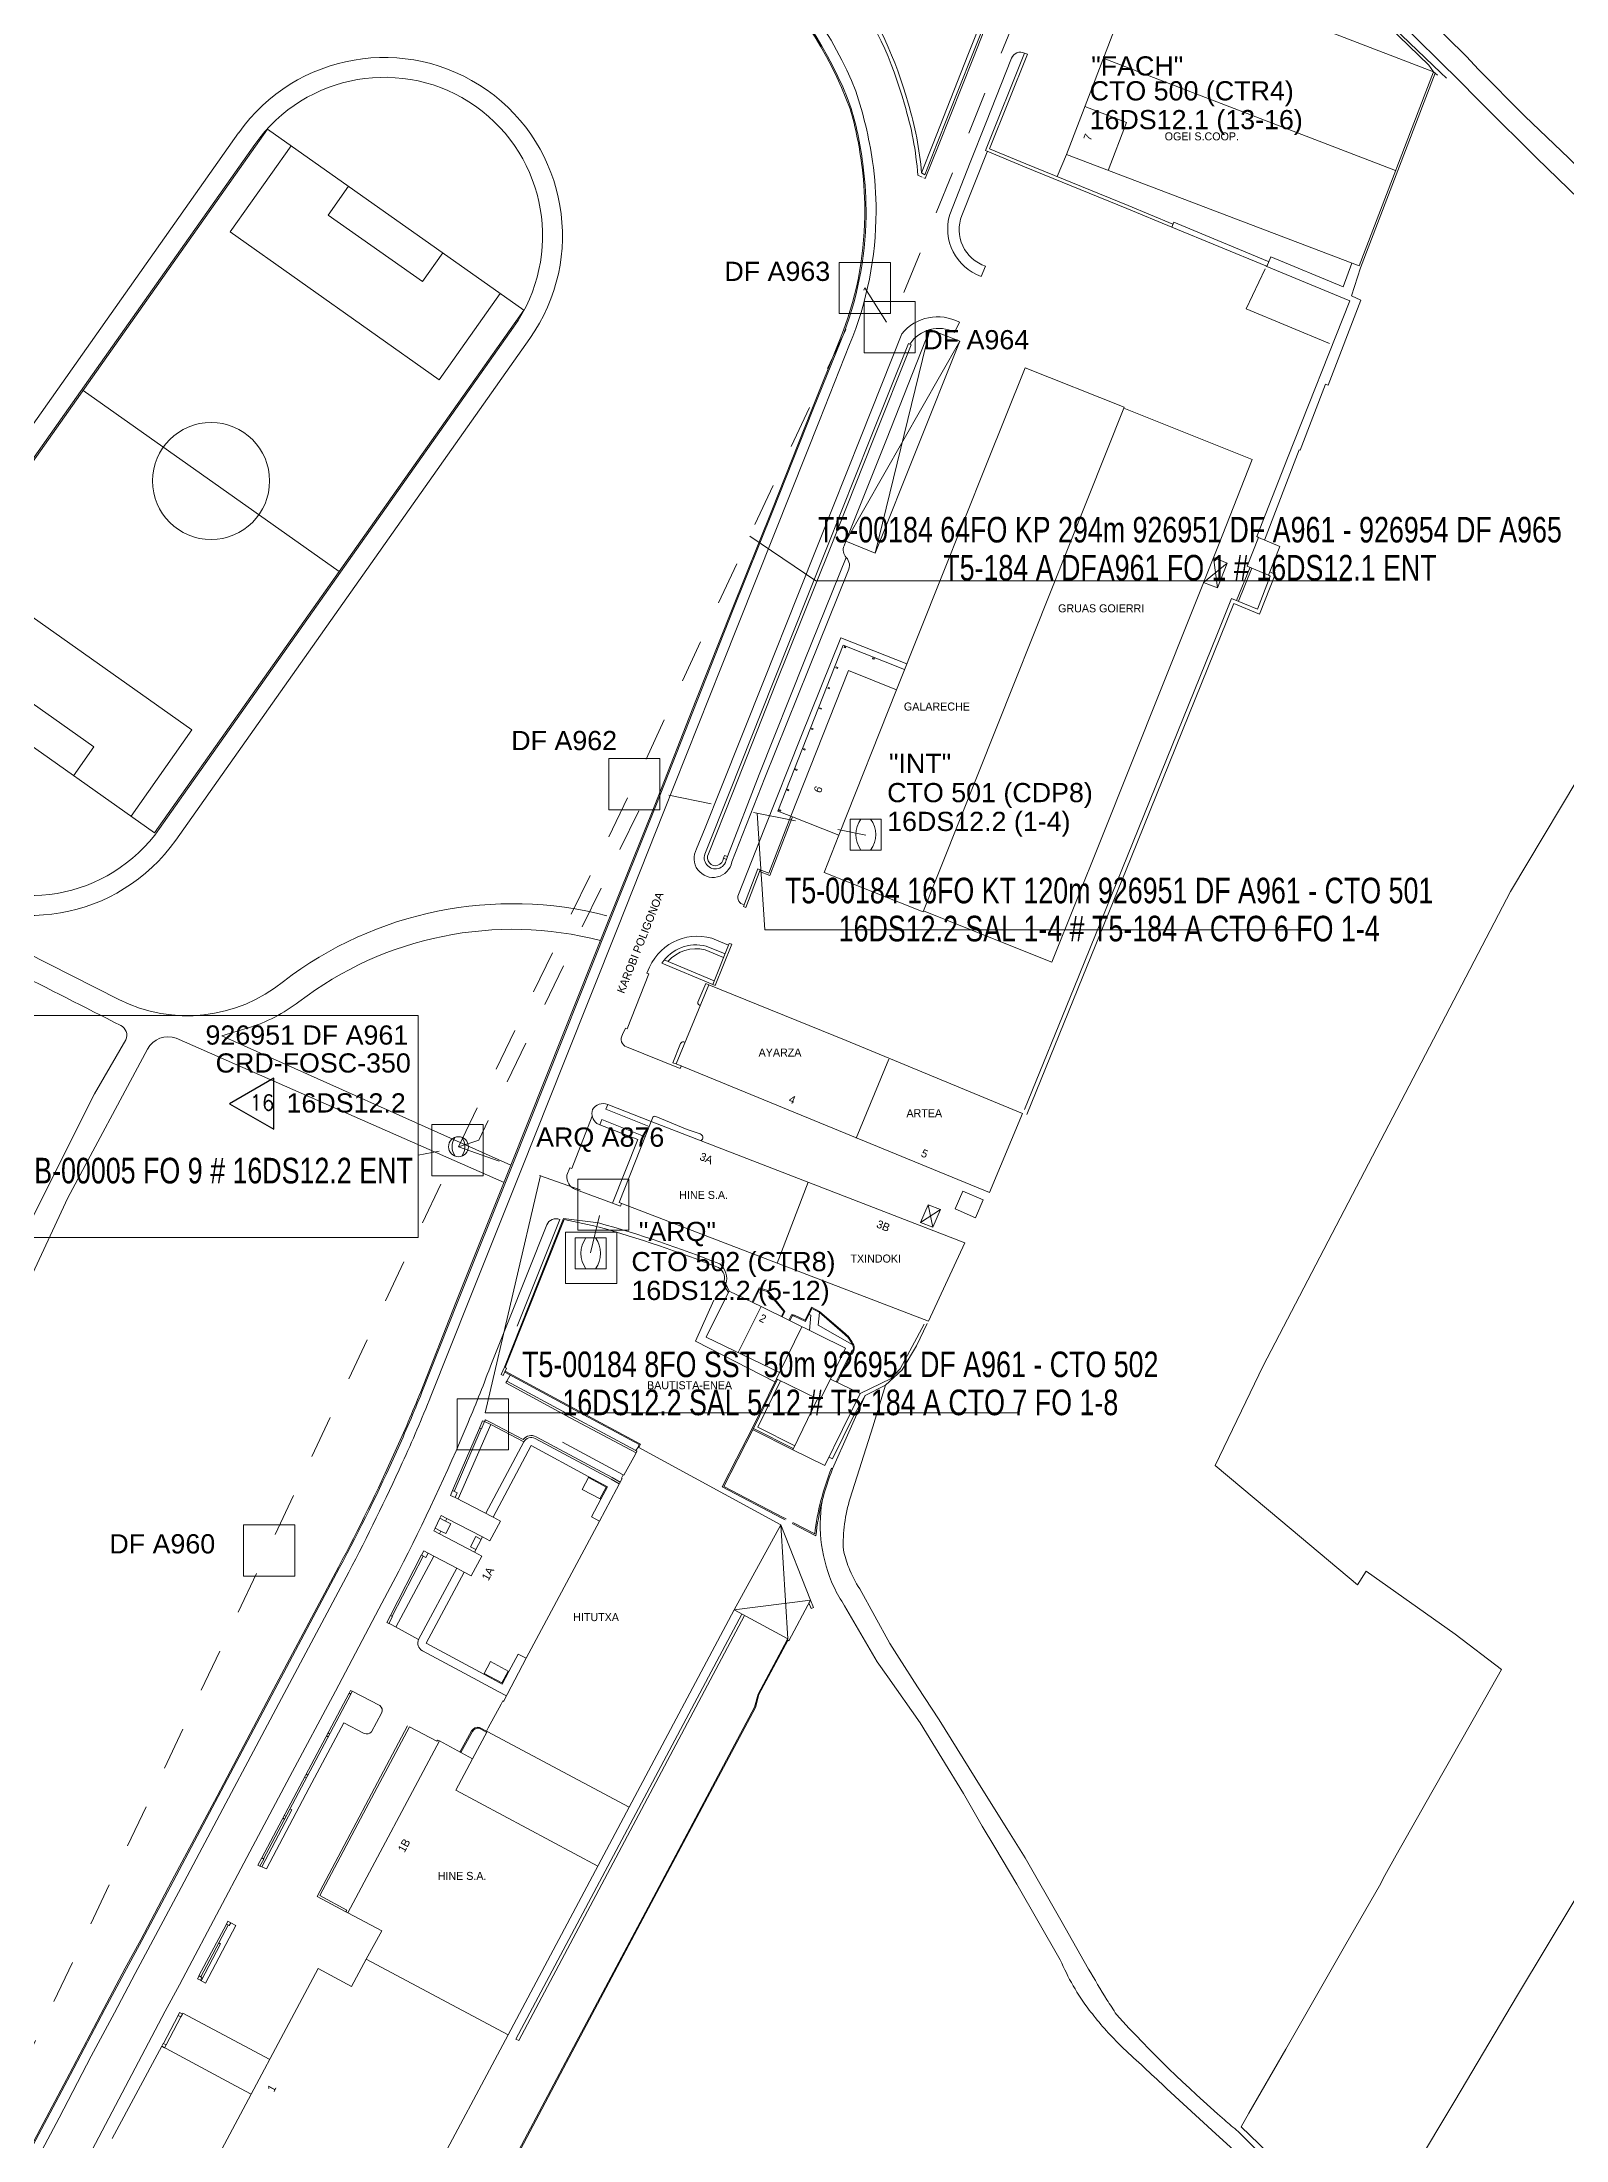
# Model space of a CAD drawing. Header units: millimetres. Extents: x 563164 to 564847, y 4765050 to 4766444.
# Drawn here: x 564039.9 to 564278.1, y 4765521.8 to 4765849.6 of the extents above; entities that cross this region are included whole.
import ezdxf
from ezdxf.enums import TextEntityAlignment as Align

# ---------------------------------------------------------------- set-up
doc = ezdxf.new("R2010")
doc.units = ezdxf.units.MM
doc.linetypes.add('DGN2', pattern=[13.45752, 6.72876, -6.72876])
doc.layers.get('0').update_dxf_attribs({"lineweight": 0})
for name, color, linetype, lineweight in [('45 Cables y textos existentes - Lehendik dauden kableak eta testuak', 7, 'Continuous', 0), ('46 Cables y textos proyectados - Proiektatutako kableak eta testuak', 7, 'Continuous', 0), ('48 Elementos de Red existentes - Lehendik dauden sareko elementuak', 7, 'Continuous', 0), ('49 Elementos de Red Proyectados - Proiektuan dauden sareko elementuak', 7, 'Continuous', 0), ('60 Arquetas y armarios existentes - Lehendik dauden kutxatilak eta armairuak', 7, 'Continuous', 0), ('7 Cartografía - Kartografia', 7, 'Continuous', 0), ('Default', 7, 'Continuous', 0), ('Nivel 52', 7, 'Continuous', 0)]:
    doc.layers.add(name, color=color, linetype=linetype, lineweight=lineweight)
doc.styles.add('Style-STANDARD', font='STANDARD.shx')
doc.styles.add('StyleArial', font='arial.ttf')
doc.styles.add('Styledgn105', font='dgn105.shx')

# ---------------------------------------------------------------- blocks, each defined once
blk = doc.blocks.new('OCA99E22')
at = {"layer": '60 Arquetas y armarios existentes - Lehendik dauden kutxatilak eta armairuak', "color": 5, "linetype": 'Continuous', "lineweight": 13, "flags": 128}
blk.add_lwpolyline([(-4, 4), (4, 4), (4, -4), (-4, -4), (-4, 4)], dxfattribs=at)
blk = doc.blocks.new('OCA99E23')
at = {"layer": '60 Arquetas y armarios existentes - Lehendik dauden kutxatilak eta armairuak', "color": 5, "linetype": 'Continuous', "lineweight": 13, "flags": 128}
blk.add_lwpolyline([(-4, 4), (4, 4), (4, -4), (-4, -4), (-4, 4)], dxfattribs=at)
blk = doc.blocks.new('OCA99E24')
at = {"layer": '60 Arquetas y armarios existentes - Lehendik dauden kutxatilak eta armairuak', "color": 5, "linetype": 'Continuous', "lineweight": 13, "flags": 128}
blk.add_lwpolyline([(-4, 4), (4, 4), (4, -4), (-4, -4), (-4, 4)], dxfattribs=at)
blk = doc.blocks.new('OCA99E25')
at = {"layer": '60 Arquetas y armarios existentes - Lehendik dauden kutxatilak eta armairuak', "color": 5, "linetype": 'Continuous', "lineweight": 13, "flags": 128}
blk.add_lwpolyline([(-4, 4), (4, 4), (4, -4), (-4, -4), (-4, 4)], dxfattribs=at)
blk = doc.blocks.new('OCA99E26')
at = {"layer": '60 Arquetas y armarios existentes - Lehendik dauden kutxatilak eta armairuak', "color": 5, "linetype": 'Continuous', "lineweight": 13, "flags": 128}
blk.add_lwpolyline([(-4, 4), (4, 4), (4, -4), (-4, -4), (-4, 4)], dxfattribs=at)
blk = doc.blocks.new('OCA99E27')
at = {"layer": '60 Arquetas y armarios existentes - Lehendik dauden kutxatilak eta armairuak', "color": 5, "linetype": 'Continuous', "lineweight": 13, "flags": 128}
blk.add_lwpolyline([(-4, 4), (4, 4), (4, -4), (-4, -4), (-4, 4)], dxfattribs=at)
blk = doc.blocks.new('OCA99E28')
at = {"layer": '60 Arquetas y armarios existentes - Lehendik dauden kutxatilak eta armairuak', "color": 5, "linetype": 'Continuous', "lineweight": 13, "flags": 128}
blk.add_lwpolyline([(-4, 4), (4, 4), (4, -4), (-4, -4), (-4, 4)], dxfattribs=at)
blk = doc.blocks.new('AC501')
at = {"color": 0, "linetype": 'ByBlock', "lineweight": -2, "flags": 128}
blk.add_lwpolyline([(-0.25, 0.25), (-0.25, -0.25), (0.25, -0.25), (0.25, 0.25), (-0.25, 0.25)], dxfattribs=at)
blk = doc.blocks.new('AnonymousCell2')
at = {"layer": '45 Cables y textos existentes - Lehendik dauden kableak eta testuak', "color": 1, "linetype": 'Continuous', "lineweight": 13}
blk.add_circle((0, 0), 1.56, dxfattribs=at)
for centre, start, end in [((1.56, 0), 145.0533, 214.9467), ((-1.56, 0), 325.0533, 34.9467)]:
    blk.add_arc(centre, 2.56, start, end, dxfattribs=at)
blk = doc.blocks.new('CT01')
at = {"color": 0, "linetype": 'ByBlock', "lineweight": -2, "ltscale": 100, "flags": 128}
blk.add_lwpolyline([(50889184, 478487051), (50889184, 478486844), (50889392, 478486844), (50889392, 478487051), (50889184, 478487051)], dxfattribs=at)
for points in [[(50889257, 478487051, 0.339115), (50889257, 478486844, 0.339115)], [(50889320, 478486844, 0.339115), (50889320, 478487051, 0.339115)]]:
    blk.add_lwpolyline(points, format="xyb", dxfattribs=at)
blk = doc.blocks.new('OCA99E41')
at = {"layer": '60 Arquetas y armarios existentes - Lehendik dauden kutxatilak eta armairuak', "color": 5, "linetype": 'Continuous', "lineweight": 13, "flags": 128}
blk.add_lwpolyline([(-4, 4), (4, 4), (4, -4), (-4, -4), (-4, 4)], dxfattribs=at)

msp = doc.modelspace()

# ---------------------------------------------------------------- linework, layer by layer
at = {"layer": '46 Cables y textos proyectados - Proiektatutako kableak eta testuak', "color": 4, "linetype": 'DGN2', "lineweight": 13, "flags": 128}
for points in [[(564104.99, 4765676.98), (564132.48, 4765733.62), (564168.51, 4765811.13), (564172.39, 4765805.02), (564196.04, 4765863.09)], [(564002.92, 4765462.58), (564005.35, 4765474.11), (564004.47, 4765488.44), (564007.2, 4765497.7), (564010.98, 4765504.57), (564014.87, 4765508.16), (564020.35, 4765512.17), (564026.06, 4765516.77), (564029.39, 4765520.36), (564032.29, 4765524.3), (564035.17, 4765529.47), (564104.99, 4765676.98)], [(564104.99, 4765676.98), (564127.73, 4765668.94), (564125.62, 4765660.42)]]:
    msp.add_lwpolyline(points, dxfattribs=at)
at = {"layer": '46 Cables y textos proyectados - Proiektatutako kableak eta testuak', "color": 1, "linetype": 'DGN2', "lineweight": 13, "flags": 128}
msp.add_lwpolyline([(564104.99, 4765676.98), (564108.17, 4765678), (564134.66, 4765732.56), (564168.65, 4765725.63)], dxfattribs=at)
at = {"layer": '49 Elementos de Red Proyectados - Proiektuan dauden sareko elementuak', "color": 4, "linetype": 'Continuous', "lineweight": 30, "flags": 128}
msp.add_lwpolyline([(564076.15, 4765679.7), (564076.15, 4765687.71), (564069.22, 4765683.7), (564076.15, 4765679.7)], dxfattribs=at)
at = {"layer": '7 Cartografía - Kartografia', "color": 253, "linetype": 'Continuous', "lineweight": 0, "true_color": 0x9a9a9a}
for p, q in [((564200, 4765832), (564211.69, 4765862.46)), ((564211.69, 4765862.46), (564257.38, 4765844.92)), ((564205.76, 4765847.02), (564251.45, 4765829.48)), ((564257.38, 4765844.92), (564245.74, 4765814.6)), ((564202.86, 4765839.47), (564209.4, 4765836.96)), ((564070.64, 4765835.35), (564015.31, 4765757.02)), ((564075.17, 4765835.95), (564017.47, 4765754.27)), ((564075.17, 4765835.95), (564115.19, 4765807.68)), ((564209.4, 4765836.96), (564206.53, 4765829.49)), ((564073.17, 4765833.56), (564017.85, 4765755.23)), ((564200, 4765832), (564198.58, 4765828.52)), ((564245.74, 4765814.6), (564200, 4765832)), ((564115.19, 4765807.68), (564057.5, 4765726)), ((564113.6, 4765805.01), (564058.28, 4765726.68)), ((564178.68, 4765804.64), (564170.13, 4765769.72)), ((564171.89, 4765787.44), (564178.68, 4765804.64)), ((564178.68, 4765804.64), (564183.32, 4765802.81)), ((564116.14, 4765803.22), (564060.81, 4765724.89)), ((564183.32, 4765802.81), (564165.53, 4765771.56)), ((564183.32, 4765802.81), (564170.13, 4765769.72)), ((564193.55, 4765798.63), (564187.5, 4765783.61)), ((564209.01, 4765792.49), (564193.55, 4765798.63)), ((564046.32, 4765795.11), (564086.34, 4765766.84)), ((564177.66, 4765713.81), (564208.96, 4765792.35)), ((564208.96, 4765792.35), (564209.01, 4765792.49)), ((564208.96, 4765792.35), (564229.04, 4765784.35)), ((564165.53, 4765771.56), (564171.89, 4765787.44)), ((564187.5, 4765783.61), (564180.51, 4765766.11)), ((564229.04, 4765784.35), (564223.76, 4765770.96)), ((564230, 4765772.17), (564228.24, 4765767.69)), ((564233.33, 4765770.73), (564230, 4765772.17)), ((564170.13, 4765769.72), (564165.53, 4765771.56)), ((564223.76, 4765770.96), (564214.92, 4765748.76)), ((564222.98, 4765769.01), (564225.13, 4765768.15)), ((564223.61, 4765764.28), (564222.98, 4765769.01)), ((564231.57, 4765766.25), (564233.33, 4765770.73)), ((564180.51, 4765766.11), (564173.47, 4765748.36)), ((564221.44, 4765765.14), (564225.13, 4765768.15)), ((564225.13, 4765768.15), (564223.61, 4765764.28)), ((564228.71, 4765767.49), (564226.6, 4765762.3)), ((564228.98, 4765767.37), (564226.88, 4765762.19)), ((564228.24, 4765767.69), (564231.57, 4765766.25)), ((564223.61, 4765764.28), (564221.44, 4765765.14)), ((564017.47, 4765754.27), (564057.5, 4765726)), ((564165.94, 4765751.35), (564156.92, 4765728.64)), ((564173.47, 4765748.36), (564165.94, 4765751.35)), ((564164.46, 4765725.65), (564173.47, 4765748.36)), ((564214.92, 4765748.76), (564205.35, 4765724.76)), ((564156.92, 4765728.64), (564164.46, 4765725.65)), ((564164.46, 4765725.65), (564162.15, 4765719.84)), ((564205.35, 4765724.76), (564197.73, 4765705.8)), ((564162.15, 4765719.84), (564177.6, 4765713.67)), ((564177.6, 4765713.67), (564177.66, 4765713.81)), ((564189.49, 4765709.11), (564177.66, 4765713.81)), ((564197.73, 4765705.8), (564189.49, 4765709.11)), ((564137.15, 4765706.15), (564144.97, 4765702.87)), ((564144.14, 4765702.29), (564139.02, 4765689.9)), ((564165.56, 4765693.56), (564144.14, 4765702.29)), ((564193.14, 4765682.18), (564165.56, 4765693.56)), ((564139.02, 4765689.9), (564188, 4765669.82)), ((564167.12, 4765678.29), (564172.24, 4765690.68)), ((564128, 4765682.82), (564128.33, 4765683.59)), ((564122.7, 4765673.56), (564125.89, 4765681.77)), ((564127.41, 4765681.22), (564127.1, 4765680.39)), ((564127.41, 4765681.22), (564134.18, 4765678.52)), ((564128, 4765682.82), (564134.82, 4765680.11)), ((564135.13, 4765680.9), (564130.09, 4765668.26)), ((564184.15, 4765661.96), (564135.13, 4765680.9)), ((564188, 4765669.82), (564193.14, 4765682.18)), ((564159.64, 4765671.43), (564154.79, 4765658.78)), ((564130.09, 4765668.26), (564178.45, 4765649.7)), ((564178.37, 4765667.92), (564177.2, 4765665.13)), ((564177.2, 4765665.13), (564178.37, 4765667.92)), ((564177.2, 4765665.13), (564180.31, 4765667.18)), ((564179.14, 4765664.39), (564178.37, 4765667.92)), ((564180.31, 4765667.18), (564178.37, 4765667.92)), ((564178.37, 4765667.92), (564180.31, 4765667.18)), ((564179.14, 4765664.39), (564180.31, 4765667.18)), ((564180.31, 4765667.18), (564179.14, 4765664.39)), ((564182.61, 4765667.28), (564183.83, 4765670.05)), ((564185.79, 4765665.88), (564182.61, 4765667.28)), ((564183.83, 4765670.05), (564187.01, 4765668.66)), ((564187.01, 4765668.66), (564185.79, 4765665.88)), ((564112.17, 4765642.53), (564121.4, 4765665.77)), ((564177.2, 4765665.13), (564179.14, 4765664.39)), ((564179.14, 4765664.39), (564177.2, 4765665.13)), ((564178.45, 4765649.7), (564184.15, 4765661.96)), ((564145.92, 4765651.78), (564147.28, 4765654.43)), ((564147.28, 4765654.43), (564152.3, 4765652.01)), ((564143.69, 4765647.22), (564145.92, 4765651.78)), ((564148.69, 4765644.82), (564152.3, 4765652.01)), ((564152.3, 4765652.01), (564165.47, 4765645.49)), ((564155.15, 4765641.72), (564143.69, 4765647.22)), ((564158.66, 4765648.86), (564155.15, 4765641.72)), ((564165.47, 4765645.49), (564163.11, 4765640.69)), ((564154.67, 4765640.73), (564155.15, 4765641.72)), ((564161.11, 4765637.57), (564154.67, 4765640.73)), ((564161.49, 4765637.38), (564163.11, 4765640.69)), ((564163.11, 4765640.69), (564167.77, 4765638.4)), ((564167.77, 4765638.4), (564172.61, 4765640.75)), ((564155.3, 4765640.43), (564151.78, 4765633.18)), ((564157.22, 4765629.63), (564161.11, 4765637.57)), ((564161.11, 4765637.57), (564161.49, 4765637.38)), ((564167.77, 4765638.4), (564162.27, 4765627.16)), ((564168.56, 4765638.1), (564163.47, 4765626.68)), ((564104.05, 4765623.25), (564108.26, 4765633.03)), ((564104.32, 4765623.13), (564108.54, 4765632.92)), ((564110.04, 4765633.56), (564104.95, 4765621.95)), ((564109.28, 4765619.73), (564115.21, 4765630.86)), ((564121.23, 4765630.83), (564130.74, 4765625.71)), ((564151.05, 4765632.77), (564157.22, 4765629.63)), ((564151.11, 4765632.96), (564157.31, 4765629.81)), ((564151.78, 4765633.18), (564157.54, 4765630.26)), ((564110.42, 4765619.13), (564116.37, 4765630.3)), ((564116.37, 4765630.3), (564125.39, 4765625.41)), ((564130.85, 4765625.65), (564132.64, 4765628.97)), ((564132.64, 4765628.97), (564132.88, 4765629.42)), ((564132.73, 4765629.5), (564133.05, 4765630.05)), ((564132.88, 4765629.42), (564132.73, 4765629.5)), ((564133.05, 4765630.05), (564155.35, 4765617.9)), ((564162.27, 4765627.16), (564157.22, 4765629.63)), ((564125.39, 4765625.41), (564124.34, 4765623.41)), ((564127.02, 4765618.5), (564130.59, 4765625.16)), ((564130.47, 4765625.22), (564130.74, 4765625.71)), ((564130.59, 4765625.16), (564130.47, 4765625.22)), ((564130.74, 4765625.71), (564130.85, 4765625.65)), ((564104.47, 4765622.2), (564110.42, 4765619.13)), ((564124.34, 4765623.41), (564127.22, 4765621.9)), ((564127.22, 4765621.9), (564125.76, 4765619.18)), ((564101.36, 4765617.4), (564102.06, 4765618.93)), ((564108.76, 4765616.01), (564103.18, 4765618.9)), ((564109.91, 4765615.39), (564111.58, 4765618.5)), ((564111.58, 4765618.5), (564110.42, 4765619.13)), ((564127.02, 4765618.5), (564115.59, 4765597.06)), ((564125.76, 4765619.18), (564127.02, 4765618.5)), ((564155.35, 4765617.9), (564148.08, 4765604.61)), ((564156.44, 4765600.12), (564155.35, 4765617.9)), ((564155.35, 4765617.9), (564160, 4765606.13)), ((564107.51, 4765613.64), (564102.01, 4765616.49)), ((564107.51, 4765613.64), (564108.76, 4765616.01)), ((564108.76, 4765616.01), (564109.91, 4765615.39)), ((564094.36, 4765603.76), (564099.22, 4765613.2)), ((564094.63, 4765603.62), (564099.46, 4765613.01)), ((564095.22, 4765601.93), (564101.16, 4765613.02)), ((564104.73, 4765611.15), (564100.28, 4765613.48)), ((564106.99, 4765609.92), (564108.65, 4765613.03)), ((564108.65, 4765613.03), (564107.51, 4765613.64)), ((564099.92, 4765599.44), (564105.86, 4765610.53)), ((564105.86, 4765610.53), (564106.99, 4765609.92)), ((564148.08, 4765604.61), (564131.67, 4765573.8)), ((564160, 4765606.13), (564148.08, 4765604.61)), ((564156.44, 4765600.12), (564148.08, 4765604.61)), ((564160, 4765606.13), (564156.6, 4765599.78)), ((564108.94, 4765594.56), (564099.92, 4765599.44)), ((564156.34, 4765599.93), (564156.44, 4765600.12)), ((564156.6, 4765599.78), (564156.34, 4765599.93)), ((564110.02, 4765596.55), (564108.94, 4765594.56)), ((564112.88, 4765595), (564110.02, 4765596.55)), ((564112.04, 4765590.33), (564115.59, 4765597.06)), ((564114.32, 4765597.73), (564112.88, 4765595)), ((564115.59, 4765597.06), (564114.32, 4765597.73)), ((564074.24, 4765565.87), (564087.89, 4765591.6)), ((564074.5, 4765565.73), (564088.15, 4765591.46)), ((564109.63, 4765586.18), (564111.64, 4765589.91)), ((564111.64, 4765589.91), (564111.9, 4765590.4)), ((564111.9, 4765590.4), (564112.04, 4765590.33)), ((564084.62, 4765584.8), (564084.36, 4765584.94)), ((564084.59, 4765585.39), (564084.86, 4765585.25)), ((564107.2, 4765581.34), (564109.5, 4765585.61)), ((564109.37, 4765585.68), (564109.63, 4765586.18)), ((564109.5, 4765585.61), (564109.37, 4765585.68)), ((564131.67, 4765573.8), (564109.5, 4765585.61)), ((564087.71, 4765557.3), (564102.01, 4765584.14)), ((564102.01, 4765584.14), (564107.2, 4765581.34)), ((564081.21, 4765578.37), (564080.95, 4765578.51)), ((564081.18, 4765578.96), (564081.44, 4765578.81)), ((564107.2, 4765581.34), (564104.59, 4765576.44)), ((564104.59, 4765576.44), (564126.77, 4765564.6)), ((564077.8, 4765571.94), (564077.53, 4765572.08)), ((564077.77, 4765572.52), (564078.03, 4765572.38)), ((564131.67, 4765573.8), (564112.74, 4765538.26)), ((564064.44, 4765547.43), (564068.73, 4765555.53)), ((564092.99, 4765554.48), (564087.71, 4765557.3)), ((564064.71, 4765547.29), (564069, 4765555.39)), ((564090.57, 4765550.07), (564092.99, 4765554.48)), ((564088.28, 4765545.8), (564090.57, 4765550.07)), ((564090.57, 4765550.07), (564112.74, 4765538.26)), ((564067.2, 4765518.79), (564083.08, 4765548.59)), ((564083.08, 4765548.59), (564088.28, 4765545.8)), ((564058.87, 4765536.89), (564061.18, 4765541.26)), ((564059.31, 4765536.66), (564061.62, 4765541.03)), ((564112.74, 4765538.26), (564093.81, 4765502.72))]:
    msp.add_line(p, q, dxfattribs=at)
at = {"layer": '7 Cartografía - Kartografia', "color": 253, "linetype": 'Continuous', "lineweight": 0, "true_color": 0x9a9a9a, "flags": 128}
for points in [[(564040.54, 4765905.05), (564077.52, 4765890.48), (564077.52, 4765890.48, 0.029181), (564097.07, 4765884.08), (564097.07, 4765884.08), (564126.35, 4765876.33), (564126.35, 4765876.33, -0.23752), (564166.19, 4765839.12, -0.23752)], [(564040.61, 4765905.24), (564077.6, 4765890.67), (564077.6, 4765890.67, 0.029181), (564097.12, 4765884.27), (564097.12, 4765884.27), (564126.4, 4765876.53), (564126.4, 4765876.53, -0.237533), (564166.38, 4765839.19, -0.237533)], [(564042.38, 4765905.8), (564078.03, 4765891.76), (564078.03, 4765891.76, 0.029181), (564097.42, 4765885.4), (564097.42, 4765885.4), (564126.7, 4765877.66), (564126.7, 4765877.66, -0.23752), (564167.09, 4765841.88, -0.23752)], [(564177.74, 4765828.33), (564177.95, 4765828.25), (564180, 4765833.38), (564185.46, 4765847.15), (564188.24, 4765854.15), (564188.24, 4765854.15, 0.360591), (564187.69, 4765855.86), (564187.69, 4765855.86), (564178.47, 4765861.47), (564174.61, 4765863.81), (564174.61, 4765863.81, 1.015438), (564174.05, 4765862.85, 1.015438)], [(564165.89, 4765858.8, -0.081757), (564174.69, 4765839.82, -0.056262), (564176.78, 4765828.74), (564176.78, 4765828.74), (564177.46, 4765828.45)], [(564166.39, 4765859.14, -0.081757), (564175.26, 4765840, -0.054145), (564177.36, 4765829.1, -0.054145)], [(564187.4, 4765854.53), (564184.62, 4765847.48), (564179.17, 4765833.71), (564177.36, 4765829.1), (564177.86, 4765828.83), (564179.72, 4765833.49), (564185.18, 4765847.26), (564187.97, 4765854.26), (564187.97, 4765854.26, 0.360591), (564187.53, 4765855.6), (564187.53, 4765855.6), (564187.34, 4765855.27)], [(564187.36, 4765814.54), (564186.67, 4765812.92), (564186.67, 4765812.92, -0.400856), (564181.79, 4765822.63), (564181.79, 4765822.63), (564184.98, 4765830.71), (564187.39, 4765836.9), (564191.43, 4765847.03), (564191.43, 4765847.03, -0.435624), (564193.45, 4765847.82, -0.435624)], [(564167.09, 4765841.88, -0.044007), (564169.7, 4765830.9, -0.037009), (564170.26, 4765823.08, -0.037009)], [(564033.89, 4765512.69), (564041.02, 4765526.14), (564044.2, 4765532.15), (564049.57, 4765542.35), (564052.93, 4765548.64), (564055.33, 4765553.08), (564060.21, 4765562.28), (564067.28, 4765575.54), (564076.11, 4765592.26), (564086.24, 4765611.32), (564086.24, 4765611.32, 0.017195), (564095.12, 4765629.4, 0.008777), (564099.09, 4765638.68), (564099.09, 4765638.68), (564104.6, 4765652.63), (564113.09, 4765673.83), (564121.38, 4765694.6), (564128.1, 4765711.45), (564135.66, 4765730.32), (564142.09, 4765746.71), (564147.76, 4765760.95), (564153.95, 4765776.38), (564160.2, 4765792.17), (564164.54, 4765802.95), (564164.54, 4765802.95, 0.094852), (564168.49, 4765822.37, 0.033939), (564168.06, 4765830, 0.043365), (564166.19, 4765839.12, 0.043365)], [(564166.38, 4765839.18, -0.043365), (564168.25, 4765830.02, -0.033939), (564168.69, 4765822.37, -0.094852), (564164.73, 4765802.87), (564164.73, 4765802.87), (564160.39, 4765792.1), (564154.13, 4765776.31), (564147.94, 4765760.88), (564142.27, 4765746.64), (564135.85, 4765730.24), (564128.29, 4765711.38), (564121.56, 4765694.53), (564113.28, 4765673.75), (564104.79, 4765652.55), (564099.28, 4765638.61), (564099.28, 4765638.61, -0.008778), (564095.3, 4765629.32, -0.017195), (564086.41, 4765611.23), (564086.41, 4765611.23), (564076.29, 4765592.16), (564067.45, 4765575.45), (564060.39, 4765562.18), (564055.51, 4765552.98), (564053.11, 4765548.54), (564049.75, 4765542.25), (564044.38, 4765532.06), (564041.2, 4765526.05), (564034.07, 4765512.6)], [(564187.6, 4765832.4), (564183.66, 4765822.46), (564183.66, 4765822.46, 0.431329), (564187.36, 4765814.54, 0.431329)], [(564170.26, 4765823.08, -0.097442), (564166.12, 4765802.29), (564166.12, 4765802.29), (564161.4, 4765790.45), (564157.02, 4765779.46), (564151.49, 4765765.59), (564146.1, 4765752.01), (564136.98, 4765729.07), (564129.88, 4765711.24), (564121.58, 4765690.36), (564114.74, 4765673.23), (564106.73, 4765653.17), (564100.67, 4765638), (564100.67, 4765638, -0.011485), (564096.21, 4765627.58, -0.013983), (564087.84, 4765610.49), (564087.84, 4765610.49), (564077.34, 4765590.77), (564072.94, 4765582.53), (564068.63, 4765574.42), (564061.63, 4765561.25), (564056.86, 4765552.3), (564054.49, 4765547.83), (564051.22, 4765541.66), (564047.61, 4765534.89)], [(564147.72, 4765721.46, -1.17709), (564142.2, 4765723.5), (564142.2, 4765723.5), (564143.53, 4765726.79), (564146, 4765732.95), (564152.74, 4765749.89), (564158.03, 4765763.14), (564161.21, 4765771.1), (564167.94, 4765787.97), (564174.27, 4765803.98), (564174.27, 4765803.98, -0.357037), (564183.28, 4765805.77), (564183.28, 4765805.77), (564182.53, 4765804.2)], [(564146.86, 4765721.84, -1.176395), (564143.6, 4765722.92), (564143.6, 4765722.92), (564147.4, 4765732.49), (564154.15, 4765749.5), (564162.57, 4765770.52), (564169.28, 4765787.43), (564175.3, 4765802.45), (564175.76, 4765802.27), (564169.74, 4765787.24), (564163.03, 4765770.33), (564154.61, 4765749.32), (564147.86, 4765732.31), (564144.06, 4765722.71), (564144.06, 4765722.71, 1.235434), (564146.39, 4765722.03, 1.235434)], [(564165.53, 4765771.56), (564165.25, 4765770.85), (564165.25, 4765770.85, 0.290204), (564165.59, 4765769.05, -0.31108), (564165.9, 4765766.92), (564165.9, 4765766.92), (564159.73, 4765751.7), (564152.89, 4765734.58), (564147.72, 4765721.46)], [(564149.62, 4765714.78, -0.480323), (564148.73, 4765716.36), (564148.73, 4765716.36), (564152.83, 4765726.7), (564158.5, 4765740.94), (564164.73, 4765756.5), (564175.07, 4765752.4)], [(563971.94, 4765740.48), (564051.93, 4765699.98), (564051.93, 4765699.98, 0.297383), (564077.64, 4765702.81, 0.297383)], [(563991.07, 4765655.03), (564002.45, 4765687.48), (564013.64, 4765711.47), (564013.64, 4765711.47, -0.423129), (564018.3, 4765713.09), (564018.3, 4765713.09, -0.000994), (564052.21, 4765695.92), (564052.21, 4765695.92, -0.393028), (564053.03, 4765693.69, -0.393028)], [(564113.19, 4765674.07), (564068.03, 4765694.3), (564072.12, 4765695.54), (564072.12, 4765695.54, 0.089446), (564080.07, 4765699.63, -0.23058), (564127.2, 4765709.19, -0.23058)], [(564139.79, 4765689.58), (564139.64, 4765689.2), (564131.26, 4765692.56), (564131.26, 4765692.56, -0.470571), (564130.64, 4765694.49), (564130.64, 4765694.49), (564131.08, 4765695.51), (564131.36, 4765695.4), (564134.73, 4765703.97), (564134.45, 4765704.08), (564134.87, 4765705.02), (564134.87, 4765705.02, -0.40357), (564145.33, 4765709.27), (564145.33, 4765709.27), (564147.18, 4765708.47)], [(564146.65, 4765707.12), (564143.71, 4765708.31), (564143.71, 4765708.31, 0.319437), (564136.79, 4765705.65), (564136.79, 4765705.65), (564144.74, 4765702.31)], [(564137.73, 4765705.9, -0.282992), (564143.52, 4765707.74), (564143.52, 4765707.74), (564146.42, 4765706.56)], [(564144.14, 4765702.29), (564143.65, 4765702.49), (564142.42, 4765699.56), (564142.42, 4765699.56, 0.636786), (564142.83, 4765699.11, 0.636786)], [(564004.29, 4765574.39), (564011.17, 4765594.19), (564021.04, 4765618.38), (564030.89, 4765640.97), (564043.97, 4765668.99), (564056.39, 4765692.23), (564056.39, 4765692.23, -0.37603), (564060.89, 4765693.92), (564060.89, 4765693.92), (564112.11, 4765671.37)], [(564139.02, 4765689.9), (564138.51, 4765690.09), (564139.7, 4765693.08), (564139.7, 4765693.08, -0.474932), (564140.43, 4765693.31, -0.474932)], [(564135.13, 4765680.9), (564128.33, 4765683.59), (564128.33, 4765683.59, 0.3682), (564125.96, 4765682.77, 0.328062), (564126.62, 4765680.62, -0.007603), (564127.1, 4765680.39), (564127.1, 4765680.39), (564133, 4765678.12), (564129.08, 4765668.14), (564130.29, 4765667.7), (564130.45, 4765668.12)], [(564135.13, 4765680.9), (564135.33, 4765681.42), (564135.33, 4765681.42, -0.492384), (564135.84, 4765681.71), (564135.84, 4765681.71), (564140.71, 4765679.69), (564142.77, 4765678.98), (564142.77, 4765678.98, -0.627053), (564142.9, 4765677.94, -0.627053)], [(564129.08, 4765668.14), (564123.27, 4765670.31), (564123.27, 4765670.31, -0.345144), (564121.92, 4765672.52), (564121.92, 4765672.52), (564122.42, 4765673.67), (564122.7, 4765673.56)], [(564035.4, 4765497.04), (564040.2, 4765506), (564043.98, 4765513.19), (564048.25, 4765521.25), (564059.17, 4765541.92), (564061.4, 4765546.05), (564062.91, 4765548.91), (564066.72, 4765556.11), (564072.4, 4765566.84), (564078.63, 4765578.59), (564085.77, 4765591.93), (564092.57, 4765604.78), (564095.69, 4765610.68), (564095.69, 4765610.68, 0.019118), (564106.5, 4765633.91, 0.009401), (564110.16, 4765643.11), (564110.16, 4765643.11), (564112.75, 4765649.61), (564118.81, 4765664.77), (564118.81, 4765664.77, -0.418565), (564120.81, 4765665.62), (564120.81, 4765665.62), (564114.18, 4765648.97)], [(564121.4, 4765665.77), (564126.88, 4765665.08), (564126.88, 4765665.08, -0.026702), (564145.83, 4765658.66, -0.319803), (564146.76, 4765655.54), (564146.76, 4765655.54), (564147.28, 4765654.43)], [(564126.76, 4765664.48), (564126.76, 4765664.48), (564126.76, 4765664.48, -0.026642), (564145.61, 4765658.1, -0.434621), (564146.31, 4765655.6), (564146.31, 4765655.6), (564147.17, 4765654.21)], [(564166.27, 4765644.46, 0.365522), (564166.76, 4765645.97, 0.117449), (564165.48, 4765647.75), (564165.48, 4765647.75), (564161.43, 4765651.25), (564160.15, 4765651.9), (564159.15, 4765649.86), (564157.53, 4765650.64), (564157.53, 4765650.64, 0.162551), (564157.04, 4765650.7), (564157.04, 4765650.7), (564156.63, 4765649.87)], [(564166.58, 4765645.07, 0.241783), (564166.62, 4765645.91, 0.117449), (564165.38, 4765647.63), (564165.38, 4765647.63), (564161.34, 4765651.13), (564160.22, 4765651.7), (564159.22, 4765649.66), (564157.47, 4765650.5), (564157.47, 4765650.5, 0.134237), (564157.14, 4765650.56), (564157.14, 4765650.56), (564156.76, 4765649.8)], [(564171.73, 4765639.72), (564169.73, 4765633.2), (564166.22, 4765622.08), (564166.22, 4765622.08, 0.087214), (564165.15, 4765613.98, 0.039994), (564165.98, 4765611.24, 0.039994)], [(564130.27, 4765624.58), (564129, 4765625.32), (564117.12, 4765631.67), (564117.12, 4765631.67, 0.360223), (564115.11, 4765631.25), (564115.11, 4765631.25), (564110.17, 4765633.83), (564109.21, 4765634.31), (564109.08, 4765634.04)], [(564130.12, 4765624.32), (564128.86, 4765625.06), (564116.98, 4765631.4), (564116.98, 4765631.4, 0.413689), (564115.21, 4765630.86), (564115.21, 4765630.86), (564110.04, 4765633.56), (564109.08, 4765634.04)], [(564157.26, 4765618.28), (564160.68, 4765616.49), (564160.68, 4765616.49, -0.067311), (564163.29, 4765626.76), (564163.29, 4765626.76), (564163.47, 4765626.68), (564163.47, 4765626.68, 0.069175), (564160.85, 4765616.18), (564160.85, 4765616.18), (564157.15, 4765618.11)], [(564165.98, 4765611.24, 0.052512), (564167.71, 4765607.9), (564167.71, 4765607.9), (564172.4, 4765599.35), (564173.86, 4765597.07)], [(564172.08, 4765594.16), (564170.4, 4765596.53), (564165.34, 4765605.24), (564165.34, 4765605.24, -0.037465), (564163.66, 4765608.24, -0.037465)], [(564112.49, 4765591.2), (564111.17, 4765591.88), (564108.04, 4765593.59), (564099.35, 4765598.25), (564099.35, 4765598.25, -0.400716), (564098.77, 4765600.02), (564098.77, 4765600.02), (564094.59, 4765602.27), (564093.79, 4765602.65)], [(564073.96, 4765564.6), (564074.24, 4765564.48), (564075.01, 4765564.18), (564081.65, 4765576.82), (564087.07, 4765586.97), (564090.26, 4765585.32), (564090.26, 4765585.32, 0.321111), (564091.4, 4765585.57), (564091.4, 4765585.57), (564092.98, 4765588.51), (564092.98, 4765588.51, 0.38468), (564092.69, 4765589.66), (564092.69, 4765589.66), (564088.39, 4765591.9)], [(564105.22, 4765582.41), (564107.05, 4765585.71), (564107.05, 4765585.71, -0.333395), (564108.28, 4765586.26), (564108.28, 4765586.26), (564109.38, 4765585.67)], [(564105.35, 4765582.34), (564107.18, 4765585.64), (564107.18, 4765585.64, -0.327827), (564108.23, 4765586.12), (564108.23, 4765586.12), (564109.43, 4765585.47)], [(564190.7, 4765570.47), (564193.57, 4765565.87), (564199.11, 4765556.17), (564203.47, 4765548.52), (564203.47, 4765548.52, 0.010781), (564206.34, 4765543.73, 0.010781)], [(564204.54, 4765540.88, -0.007674), (564203.58, 4765542.11, -0.064825), (564199.05, 4765549.97), (564199.05, 4765549.97), (564192.26, 4765561.76), (564188.8, 4765567.55)], [(564047.61, 4765534.89), (564042.57, 4765525.29), (564035.44, 4765511.84), (564030.65, 4765502.93), (564025.94, 4765494.05), (564023.54, 4765489.48), (564023.54, 4765489.48, -0.147365), (564019.2, 4765485.06, -0.166814), (564013.21, 4765484.02, -0.140717), (564007.85, 4765486.53, -0.061296), (564006.36, 4765488.19), (564006.36, 4765488.19), (563997.77, 4765500.22), (563987.14, 4765514.93), (563976.31, 4765529.89), (563968.65, 4765540.57), (563962.66, 4765548.87), (563962.66, 4765548.87, -0.318678), (563963.17, 4765551.34, -0.318678)], [(564206.34, 4765543.73, 0.005328), (564207.83, 4765541.41, 0.02941), (564224.71, 4765524.95, 0.003462), (564226.83, 4765523.14, 0.003462)], [(564223.36, 4765522.77), (564215.72, 4765529.82), (564215.72, 4765529.82, -0.001262), (564209.31, 4765535.77, -0.034475), (564204.54, 4765540.88, -0.034475)]]:
    msp.add_lwpolyline(points, format="xyb", dxfattribs=at)
for points in [[(564259.42, 4765843.89), (564258.53, 4765844.74), (564237.68, 4765864.75), (564231.94, 4765870.31), (564227.31, 4765874.81), (564216.21, 4765885.59), (564215.96, 4765885.35), (564231.67, 4765870.11), (564256.65, 4765845.94), (564257.38, 4765844.92), (564257.99, 4765844.36)], [(564351.65, 4765747.69), (564349.81, 4765747.22), (564341.16, 4765758.04), (564336.79, 4765763.82), (564327.75, 4765775.22), (564321.07, 4765783.52), (564309.1, 4765798.3), (564301.9, 4765806.98), (564296.59, 4765812.99), (564288.17, 4765821.82), (564278.51, 4765831.42), (564271.64, 4765837.98), (564264.39, 4765845.25), (564262.51, 4765847.28), (564256.21, 4765853.5), (564242.14, 4765867.55)], [(564259.33, 4765845.54), (564253.68, 4765851.14), (564239.15, 4765865.52), (564238.07, 4765865.95)], [(564216.65, 4765821.11), (564209.63, 4765824.02), (564193.65, 4765830.52), (564187.98, 4765832.86), (564193.92, 4765847.63), (564193.45, 4765847.82), (564187.33, 4765832.59), (564193.46, 4765830.06), (564209.44, 4765823.56), (564216.46, 4765820.65), (564231.14, 4765814.57), (564231.34, 4765814.49), (564244.3, 4765809.13), (564234.53, 4765784.54), (564229.75, 4765772.29), (564230, 4765772.17)], [(564257.64, 4765844.68), (564245.98, 4765814.27), (564244.53, 4765809.9), (564246.02, 4765809.21), (564240.9, 4765795.93), (564240.48, 4765796.09), (564236.52, 4765785.81), (564236.4, 4765785.86), (564230.97, 4765771.75)], [(564283.64, 4765821.5), (564281.8, 4765823.41), (564273.44, 4765831.46), (564265.31, 4765839.61), (564260.37, 4765844.52), (564259.33, 4765845.54)], [(564078.84, 4765833.36), (564069.32, 4765819.88), (564101.99, 4765796.8), (564111.51, 4765810.28)], [(564102.53, 4765816.63), (564099.36, 4765812.13), (564084.65, 4765822.52), (564087.83, 4765827.01)], [(564231.65, 4765815.23), (564231.45, 4765815.32), (564216.77, 4765821.4), (564216.46, 4765820.65)], [(564244.63, 4765815.02), (564243.23, 4765811.33), (564231.95, 4765815.97), (564231.95, 4765815.97), (564231.95, 4765815.97), (564231.34, 4765814.49)], [(564231.08, 4765814.13), (564228.11, 4765807.85), (564241.12, 4765802.45)], [(564235.66, 4765515.87), (564227.31, 4765523.84), (564228.49, 4765526.01), (564234.3, 4765536.02), (564243.65, 4765552.4), (564248.94, 4765561.51), (564249.75, 4765563.11), (564251.55, 4765566.29), (564257.11, 4765576.12), (564262, 4765584.74), (564268.01, 4765595.3), (564260.73, 4765600.82), (564246.86, 4765610.68), (564245.49, 4765608.51), (564233.49, 4765618.58), (564223.24, 4765627.18), (564230.75, 4765642.77), (564269.4, 4765716.83), (564282.49, 4765738.71), (564306.56, 4765793.46)], [(564165.59, 4765769.05), (564159.12, 4765753.04), (564151.98, 4765735.15), (564147.04, 4765722.31)], [(564193.47, 4765682.78), (564193.47, 4765682.78), (564193.47, 4765682.78), (564201.23, 4765701.86), (564209.57, 4765722.41), (564223.52, 4765756.9), (564225.81, 4765762.63), (564229.84, 4765760.97), (564231.86, 4765766.09), (564231.57, 4765766.25)], [(564193.8, 4765682), (564193.8, 4765682), (564193.8, 4765682), (564201.78, 4765701.63), (564210.13, 4765722.18), (564224.07, 4765756.68), (564226.14, 4765761.84), (564230.18, 4765760.19), (564232.62, 4765766.36), (564231.79, 4765766.81)], [(564021.15, 4765751.68), (564030.67, 4765765.15), (564063.34, 4765742.08), (564053.82, 4765728.6)], [(564156.91, 4765728.62), (564154.89, 4765729.42), (564165.13, 4765755.33), (564174.72, 4765751.53)], [(564165.54, 4765755.03), (564165.3, 4765755.12), (564165.25, 4765754.98), (564165.48, 4765754.89), (564165.54, 4765755.03)], [(564169.99, 4765753.26), (564169.76, 4765753.36), (564169.7, 4765753.22), (564169.93, 4765753.12), (564169.99, 4765753.26)], [(564030.13, 4765745.33), (564033.31, 4765749.82), (564048.01, 4765739.44), (564044.84, 4765734.94)], [(564164.26, 4765751.84), (564164.03, 4765751.93), (564163.98, 4765751.79), (564164.21, 4765751.7), (564164.26, 4765751.84)], [(564161.72, 4765745.46), (564161.48, 4765745.55), (564161.43, 4765745.41), (564161.66, 4765745.32), (564161.72, 4765745.46)], [(564162.99, 4765748.65), (564162.76, 4765748.74), (564162.7, 4765748.6), (564162.94, 4765748.51), (564162.99, 4765748.65)], [(564160.44, 4765742.27), (564160.21, 4765742.36), (564160.16, 4765742.22), (564160.39, 4765742.13), (564160.44, 4765742.27)], [(564159.18, 4765739.09), (564158.94, 4765739.18), (564158.89, 4765739.04), (564159.12, 4765738.95), (564159.18, 4765739.09)], [(564157.91, 4765735.91), (564157.67, 4765736), (564157.62, 4765735.86), (564157.85, 4765735.77), (564157.91, 4765735.91)], [(564156.64, 4765732.72), (564156.41, 4765732.81), (564156.35, 4765732.68), (564156.58, 4765732.58), (564156.64, 4765732.72)], [(564155.37, 4765729.54), (564155.14, 4765729.63), (564155.08, 4765729.49), (564155.32, 4765729.4), (564155.37, 4765729.54)], [(564157.2, 4765728.53), (564153.66, 4765719.33), (564152.05, 4765719.95)], [(564156.92, 4765728.64), (564153.48, 4765719.72), (564152.16, 4765720.23)], [(564147.04, 4765722.31), (564146.57, 4765722.49), (564146.39, 4765722.03), (564146.86, 4765721.84), (564147.04, 4765722.31)], [(564151.79, 4765720.37), (564149.52, 4765714.49), (564149.89, 4765714.34), (564152.16, 4765720.23), (564151.79, 4765720.37)], [(564144.74, 4765702.31), (564147.32, 4765708.75), (564147.69, 4765708.6), (564145.11, 4765702.16), (564144.74, 4765702.31)], [(564357.19, 4765700.36), (564347.7, 4765683.6), (564339.32, 4765668.62), (564331.67, 4765654.84), (564322.57, 4765638.56), (564316.07, 4765626.87), (564313.01, 4765620.95), (564309.67, 4765614.35), (564301.26, 4765598.49), (564296.28, 4765589.07), (564288.39, 4765574.41), (564287.12, 4765572.22), (564279.31, 4765559.09), (564270.5, 4765544.44), (564260.71, 4765527.94), (564254.24, 4765517.14)], [(564000.12, 4765576.85), (564010.85, 4765605.33), (564022.32, 4765630.47), (564035.37, 4765659.76), (564048.11, 4765685.22), (564053.03, 4765693.69)], [(564126.61, 4765664.53), (564121.49, 4765665.59), (564112.31, 4765642.47)], [(564150.89, 4765652.69), (564151.97, 4765654.93), (564153.34, 4765654.5), (564156.02, 4765651.25), (564155.59, 4765650.38)], [(564151.03, 4765652.62), (564152.05, 4765654.74), (564153.26, 4765654.37), (564155.85, 4765651.23), (564155.46, 4765650.45)], [(564144.89, 4765653.01), (564142.01, 4765646.61), (564154.45, 4765640.24)], [(564159.84, 4765648.27), (564160.04, 4765650.66), (564159.77, 4765650.79)], [(564166.54, 4765646.09), (564161.23, 4765649.09), (564161.41, 4765651.07)], [(564162.91, 4765628.46), (564163.44, 4765628.21), (564166.79, 4765635), (564168.56, 4765638.1), (564171.73, 4765639.72), (564174.31, 4765642.1), (564176.58, 4765645.87), (564178.26, 4765649.37)], [(564172.61, 4765640.75), (564174.03, 4765642.29), (564177.78, 4765649.26)], [(564164.04, 4765640.23), (564166.45, 4765645.13), (564166.58, 4765645.07), (564164.18, 4765640.16)], [(564112, 4765641.24), (564112.49, 4765642.39), (564112.17, 4765642.53), (564111.67, 4765641.38), (564112, 4765641.24)], [(564112.22, 4765641.76), (564123.13, 4765635.89), (564133.25, 4765630.45), (564133.05, 4765630.05)], [(564112.29, 4765641.89), (564123.2, 4765636.02), (564133.45, 4765630.51), (564133.18, 4765629.98)], [(564113.07, 4765641.31), (564112.55, 4765640.34), (564112.41, 4765640.07), (564122.47, 4765634.65), (564132.74, 4765629.16)], [(564154.67, 4765640.73), (564150.95, 4765633.07), (564148.46, 4765628.24), (564146.21, 4765623.82), (564155.55, 4765618.95), (564156.07, 4765618.68)], [(564112.55, 4765640.34), (564122.61, 4765634.92), (564132.73, 4765629.5)], [(564154.85, 4765640.65), (564151.12, 4765632.98), (564148.64, 4765628.15), (564146.48, 4765623.9), (564155.65, 4765619.13), (564156.18, 4765618.85)], [(564108.58, 4765632.9), (564109.08, 4765634.04), (564108.76, 4765634.18), (564108.26, 4765633.03), (564108.58, 4765632.9)], [(564125.32, 4765625.28), (564128.07, 4765623.81), (564127.09, 4765621.97)], [(564125.39, 4765625.41), (564128.27, 4765623.87), (564127.22, 4765621.9)], [(564104.78, 4765622.93), (564104.05, 4765623.25), (564103.73, 4765622.51), (564104.47, 4765622.2), (564104.78, 4765622.93)], [(564102.94, 4765618.46), (564102.06, 4765618.93), (564102.3, 4765619.37), (564103.18, 4765618.9), (564102.94, 4765618.46)], [(564102.94, 4765618.46), (564103.82, 4765618.04), (564103.02, 4765616.53), (564102.25, 4765616.93)], [(564102.01, 4765616.49), (564101.13, 4765616.96), (564101.36, 4765617.4), (564102.25, 4765616.93), (564102.01, 4765616.49)], [(564107.71, 4765614.03), (564106.87, 4765614.48), (564107.71, 4765616.07), (564108.56, 4765615.62)], [(564100.28, 4765613.48), (564099.57, 4765613.86), (564099.2, 4765613.15), (564099.9, 4765612.78), (564100.28, 4765613.48)], [(564098.77, 4765600.02), (564104.73, 4765611.15), (564105.86, 4765610.53)], [(564159.77, 4765605.71), (564160.11, 4765604.84), (564160.45, 4765604.98), (564160, 4765606.13)], [(564094.1, 4765602.49), (564094.67, 4765603.6), (564094.36, 4765603.76), (564093.79, 4765602.65), (564094.1, 4765602.49)], [(564149.27, 4765603.97), (564113.98, 4765537.57), (564114.42, 4765537.33), (564149.71, 4765603.73)], [(564156.34, 4765599.93), (564151.81, 4765591.45), (564151.27, 4765589.43), (564135.45, 4765559.75), (564121.74, 4765533.98), (564111.66, 4765514.99), (564108.85, 4765509.7)], [(564156.47, 4765599.86), (564151.95, 4765591.4), (564151.41, 4765589.37), (564135.59, 4765559.68), (564121.87, 4765533.91), (564111.8, 4765514.92), (564108.99, 4765509.63)], [(564108.94, 4765594.56), (564111.83, 4765593), (564112.88, 4765595)], [(564109.01, 4765594.69), (564111.76, 4765593.2), (564112.74, 4765595.07)], [(564173.86, 4765597.07), (564176.72, 4765592.59), (564180.11, 4765587.46), (564186.67, 4765576.9), (564190.7, 4765570.47)], [(564088.15, 4765591.46), (564087.89, 4765591.6), (564088.12, 4765592.04), (564088.39, 4765591.9), (564088.15, 4765591.46)], [(564188.8, 4765567.55), (564186.83, 4765570.85), (564183.92, 4765575.95), (564177.14, 4765586.98), (564172.08, 4765594.16)], [(564097.05, 4765586.5), (564082.93, 4765559.86), (564087.39, 4765557.44), (564087.41, 4765557.46)], [(564102.01, 4765584.14), (564101.72, 4765584.29), (564101.61, 4765584.09), (564097.32, 4765586.36), (564090.17, 4765572.88), (564083.33, 4765559.99), (564087.54, 4765557.7), (564087.41, 4765557.46), (564087.71, 4765557.3)], [(564074.24, 4765564.48), (564078.93, 4765573.37), (564078.64, 4765573.52)], [(564073.96, 4765564.6), (564074.55, 4765565.7), (564074.24, 4765565.87), (564073.65, 4765564.76), (564073.96, 4765564.6)], [(564069.41, 4765555.74), (564070.18, 4765555.32), (564065.44, 4765546.33), (564064.65, 4765546.76)], [(564064.78, 4765546.68), (564067.82, 4765552.43), (564067.52, 4765552.6)], [(564061.85, 4765541.47), (564061.94, 4765541.62), (564075.5, 4765534.36)], [(564050.85, 4765522.03), (564058.63, 4765536.45), (564070.13, 4765530.29), (564072.61, 4765528.95)], [(564243.9, 4765502.2), (564240.17, 4765506.1), (564233.57, 4765512.99), (564225.58, 4765520.72), (564223.36, 4765522.77)], [(564226.83, 4765523.14), (564234.88, 4765515.17), (564246.34, 4765503.02)]]:
    msp.add_lwpolyline(points, dxfattribs=at)
at = {"layer": '7 Cartografía - Kartografia', "color": 253, "linetype": 'Continuous', "lineweight": 0, "true_color": 0x9a9a9a}
for centre, radius, start, end in [((564093.39, 4765819.29), 27.85, 324.7661, 144.7661), ((564093.39, 4765819.29), 24.75, 324.7661, 144.7661), ((564180.04, 4765799.45), 5.36, 62.2812, 147.1272), ((564066.33, 4765780.98), 9.15, 0, 180), ((564066.33, 4765780.98), 9.15, 180, 0), ((564038.06, 4765740.95), 27.85, 144.7661, 324.7661), ((564038.06, 4765740.95), 24.75, 144.7661, 324.7661), ((564113.44, 4765656.03), 58.91, 75.4925, 127.4298), ((564184.5, 4765617.92), 22.98, 170.8485, 204.9184)]:
    msp.add_arc(centre, radius, start, end, dxfattribs=at)
at = {"layer": 'Default', "color": 4, "linetype": 'Continuous', "lineweight": 0}
msp.add_line((564101.97, 4765676.27), (564098.7, 4765675.65), dxfattribs=at)
at = {"layer": 'Default', "color": 4, "linetype": 'Continuous', "lineweight": 0, "flags": 128}
msp.add_lwpolyline([(564098.67, 4765697.46), (564008.5, 4765697.46), (564008.5, 4765662.78), (564098.67, 4765662.78)], close=True, dxfattribs=at)
at = {"layer": 'Nivel 52', "color": 4, "linetype": 'Continuous', "lineweight": 0, "flags": 128}
for points in [[(564244.32, 4765765.37), (564160.83, 4765765.37), (564150.5, 4765772.38)], [(564192.66, 4765635.38), (564109.18, 4765635.38), (564117.79, 4765672.46)]]:
    msp.add_lwpolyline(points, dxfattribs=at)
at = {"layer": 'Nivel 52', "color": 1, "linetype": 'Continuous', "lineweight": 0, "flags": 128}
msp.add_lwpolyline([(564236.35, 4765710.84), (564152.87, 4765710.84), (564151.65, 4765729.1)], dxfattribs=at)

# ---------------------------------------------------------------- block references
at = {"color": 7, "linetype": 'Continuous', "lineweight": 0}
for name, p in [('OCA99E27', (564168.51, 4765811.13)), ('OCA99E28', (564172.39, 4765805.02)), ('OCA99E26', (564132.48, 4765733.62)), ('OCA99E23', (564104.83, 4765676.44)), ('OCA99E24', (564127.64, 4765667.92)), ('OCA99E41', (564125.72, 4765659.62)), ('OCA99E25', (564108.81, 4765633.6)), ('OCA99E22', (564075.4, 4765613.9))]:
    msp.add_blockref(name, p, dxfattribs=at)
at = {"color": 1, "linetype": 'Continuous', "lineweight": 13}
msp.add_blockref('AnonymousCell2', (564104.99, 4765676.98), dxfattribs=at)
at = {"layer": '48 Elementos de Red existentes - Lehendik dauden sareko elementuak', "color": 1, "linetype": 'Continuous', "lineweight": 13, "xscale": 0.02338396485721039, "yscale": 0.02338396485721039, "zscale": 0.02338396485721039}
msp.add_blockref('CT01', (-625824.7, -6423196.22), dxfattribs=at)
at = {"layer": '48 Elementos de Red existentes - Lehendik dauden sareko elementuak', "color": 4, "linetype": 'Continuous', "lineweight": 13, "xscale": 0.02338396485721039, "yscale": 0.02338396485721039, "zscale": 0.02338396485721039}
msp.add_blockref('CT01', (-625867.68, -6423261.64), dxfattribs=at)
at = {"layer": '7 Cartografía - Kartografia', "color": 253, "linetype": 'Continuous', "lineweight": 0, "true_color": 0x9a9a9a, "rotation": 151.793759}
for p in [(564069.07, 4765555.63), (564064.55, 4765547.1), (564061.51, 4765541.37), (564058.97, 4765536.56)]:
    msp.add_blockref('AC501', p, dxfattribs=at)

# ---------------------------------------------------------------- texts
at = {"layer": '48 Elementos de Red existentes - Lehendik dauden sareko elementuak', "color": 4, "linetype": 'DGN2', "lineweight": 13, "char_height": 3, "attachment_point": 1, "line_spacing_factor": 0.9, "style": 'StyleArial'}
for s, insert, width in [('"FACH"', (564203.88, 4765847.32), 14.1585), ('CTO 500 (CTR4)\\P16DS12.1 (13-16){\\C1;\\P }', (564203.63, 4765843.43), 33.3064), ('"ARQ"', (564133.18, 4765665.24), 12.0617), ('CTO 502 (CTR8)\\P16DS12.2 (5-12){\\C1;\\P }', (564132.02, 4765660.53), 31.827)]:
    msp.add_mtext(s, dxfattribs=dict(at, insert=insert, width=width))
at = {"layer": '48 Elementos de Red existentes - Lehendik dauden sareko elementuak', "color": 1, "linetype": 'DGN2', "lineweight": 13, "char_height": 3, "attachment_point": 1, "line_spacing_factor": 0.9, "style": 'StyleArial'}
for s, insert, width in [('{\\C1;"INT"}', (564172.27, 4765738.36), 9.7294), ('{\\C1;CTO 501 (CDP8)\\P16DS12.2 (1-4)\\P }', (564171.99, 4765733.8), 32.0625)]:
    msp.add_mtext(s, dxfattribs=dict(at, insert=insert, width=width))
at = {"layer": '49 Elementos de Red Proyectados - Proiektuan dauden sareko elementuak', "color": 4, "linetype": 'Continuous', "lineweight": 13, "style": 'StyleArial'}
for s, p in [('CRD-FOSC-350', (564082.29, 4765690.06)), ('16DS12.2', (564087.44, 4765683.82))]:
    msp.add_text(s, height=3, dxfattribs=at).set_placement(p, align=Align.MIDDLE_CENTER)
at = {"layer": '49 Elementos de Red Proyectados - Proiektuan dauden sareko elementuak', "color": 4, "linetype": 'Continuous', "lineweight": 30, "style": 'Style-STANDARD'}
msp.add_text('16 ', height=2.447, dxfattribs=at).set_placement((564072.4, 4765682.66))
at = {"layer": '7 Cartografía - Kartografia', "color": 253, "linetype": 'Continuous', "lineweight": 0, "true_color": 0x9a9a9a, "style": 'Styledgn105'}
for s, rotation, p in [('7', 68.9982, (564203.78, 4765834.02)), ('6', 68.3619, (564161.61, 4765732.13)), ('KAROBI POLIGONOA', 68.3098, (564130.86, 4765700.81)), ('4', 337.3903, (564156.48, 4765683.95)), ('3A', 337.3903, (564142.55, 4765674.98)), ('5', 337.3903, (564177.17, 4765675.51)), ('3B', 337.3903, (564170.2, 4765664.43)), ('2', 333.8521, (564151.86, 4765649.8)), ('1A', 61.5275, (564109.66, 4765609.07)), ('1B', 61.5275, (564096.55, 4765566.62)), ('1', 61.5275, (564076.14, 4765529.19))]:
    msp.add_text(s, height=1.25, rotation=rotation, dxfattribs=at).set_placement(p)
for s, p in [('OGEI S.COOP.', (564215.36, 4765834.19)), ('GRUAS GOIERRI', (564198.7, 4765760.46)), ('GALARECHE', (564174.6, 4765745.12)), ('AYARZA', (564151.9, 4765691.07)), ('ARTEA', (564175, 4765681.59)), ('HINE S.A.', (564139.5, 4765668.82)), ('TXINDOKI', (564166.25, 4765658.88)), ('BAUTISTA-ENEA', (564134.46, 4765639.09)), ('HITUTXA', (564122.92, 4765602.87)), ('HINE S.A.', (564101.75, 4765562.44))]:
    msp.add_text(s, height=1.25, dxfattribs=at).set_placement(p)
at = {"layer": 'Default', "color": 4, "linetype": 'Continuous', "lineweight": 0, "style": 'StyleArial'}
for s, p in [('DF A963', (564146.55, 4765815.23)), ('DF A964', (564177.65, 4765804.55)), ('DF A962', (564113.24, 4765741.93)), ('926951 DF A961', (564065.46, 4765695.93)), ('ARQ A876', (564117.13, 4765679.98)), ('DF A960', (564050.44, 4765616.44))]:
    msp.add_text(s, height=3, dxfattribs=at).set_placement(p, align=Align.TOP_LEFT)
at = {"layer": 'Nivel 52', "color": 4, "linetype": 'Continuous', "lineweight": 0, "char_height": 4, "attachment_point": 5, "line_spacing_factor": 0.891508, "style": 'StyleArial'}
for s, insert, width in [('{\\W0.75;T5-00184 64FO KP 294m 926951 DF A961 - 926954 DF A965\\PT5-184 A DFA961 FO 1 # 16DS12.1 ENT}', (564219.31, 4765770.37), 152.0755), ('{\\W0.75;T5-184 A OLAB-00005 FO 9 # 16DS12.2 ENT}', (564054.88, 4765673.22), 85.4909), ('{\\W0.75;T5-00184 8FO SST 50m 926951 DF A961 - CTO 502\\P16DS12.2 SAL 5-12 # T5-184 A CTO 7 FO 1-8}', (564164.66, 4765639.98), 99.0755)]:
    msp.add_mtext(s, dxfattribs=dict(at, insert=insert, width=width))
at = {"layer": 'Nivel 52', "color": 1, "linetype": 'Continuous', "lineweight": 0, "insert": (564206.68, 4765714), "char_height": 4, "width": 100.939, "attachment_point": 5, "line_spacing_factor": 0.891508, "style": 'StyleArial'}
msp.add_mtext('{\\W0.75;\\C1;T5-00184 16FO KT 120m 926951 DF A961 - CTO 501\\P16DS12.2 SAL 1-4 # T5-184 A CTO 6 FO 1-4}', dxfattribs=at)

doc.saveas('drawing.dxf')
